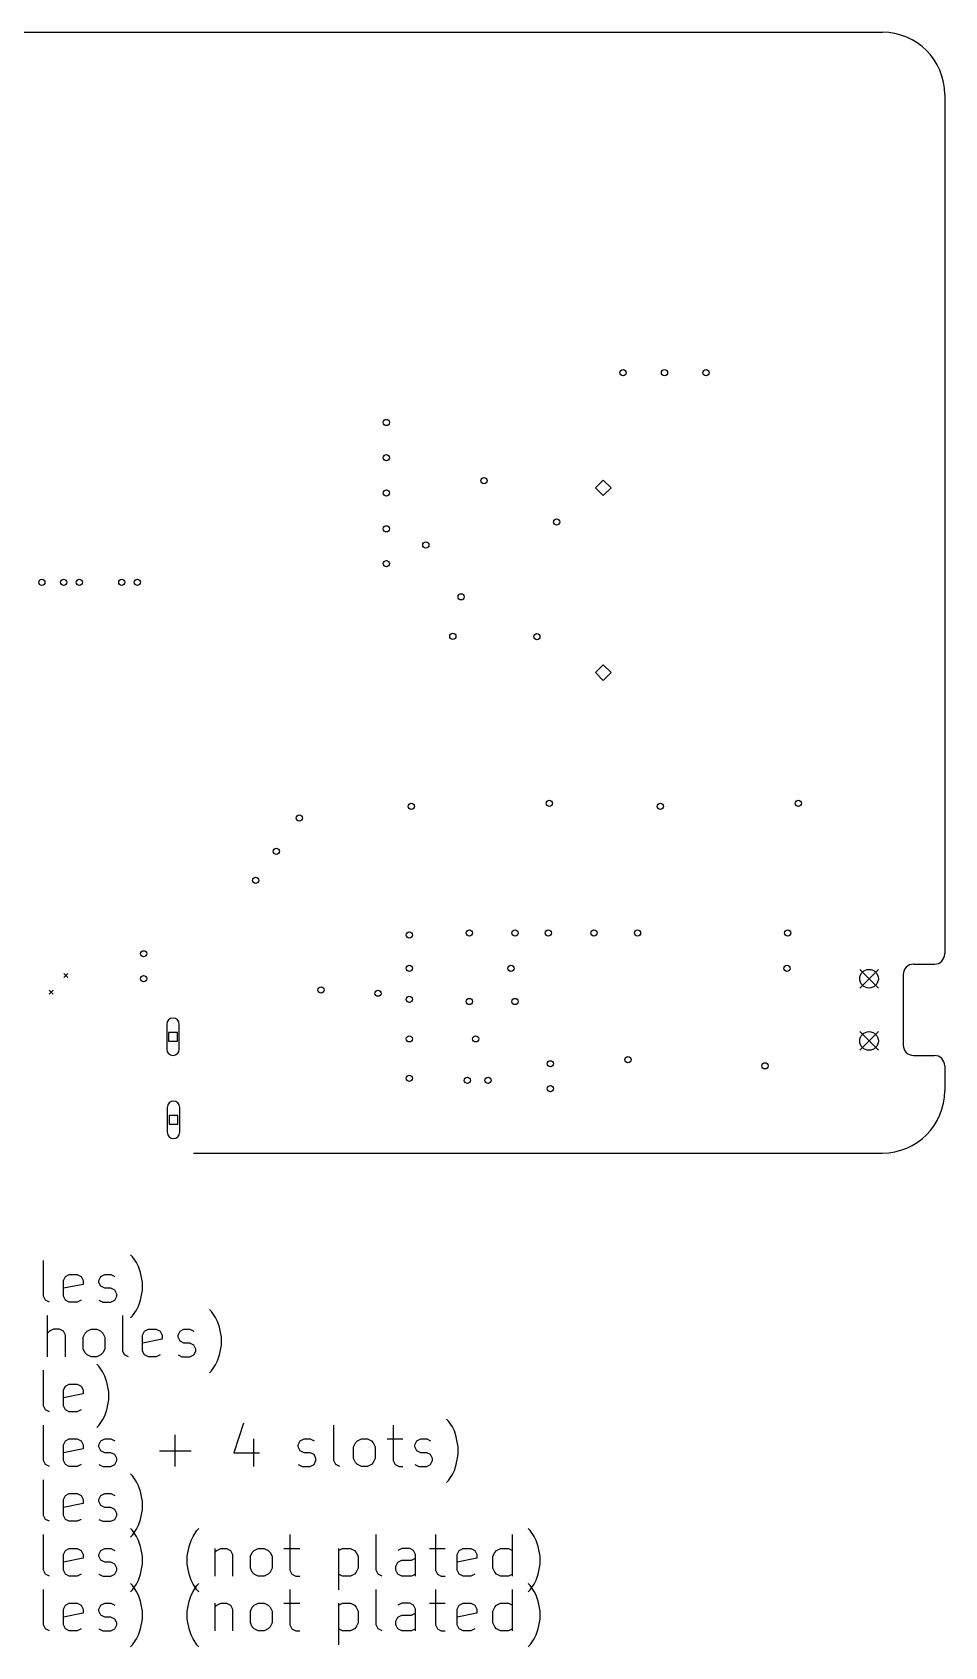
# Model space of a CAD drawing. Extents: x 105 to 191.5, y -143.8 to -66.
# Drawn here: x 147.5 to 191.5, y -143.8 to -66 of the extents above; entities that cross this region are included whole.
import ezdxf

# ---------------------------------------------------------------- set-up
doc = ezdxf.new("R2010")
doc.units = 0
doc.layers.add('BLACK', color=7, linetype='CONTINUOUS')

msp = doc.modelspace()

# ---------------------------------------------------------------- linework, layer by layer
at = {"layer": 'BLACK', "linetype": 'CONTINUOUS'}
for p, q in [((109, -66), (188.5, -66)), ((191.5, -69), (191.5, -110.4)), ((175.05, -87.575), (174.675, -87.95)), ((175.425, -87.95), (175.05, -87.575)), ((174.675, -87.95), (175.05, -88.325)), ((175.05, -88.325), (175.425, -87.95)), ((175.05, -96.475), (174.675, -96.85)), ((174.675, -96.85), (175.05, -97.225)), ((175.425, -96.85), (175.05, -96.475)), ((175.05, -97.225), (175.425, -96.85)), ((187.405, -111.15), (188.305, -112.05)), ((188.305, -111.15), (187.405, -112.05)), ((190, -110.9), (191, -110.9)), ((149.05, -111.35), (149.25, -111.55)), ((149.25, -111.35), (149.05, -111.55)), ((189.5, -111.4), (189.5, -114.8)), ((148.35, -112.15), (148.55, -112.35)), ((148.55, -112.15), (148.35, -112.35)), ((154.02, -113.8), (154.02, -115)), ((154.532, -114.188), (154.108, -114.188)), ((154.108, -114.188), (154.108, -114.612)), ((154.532, -114.612), (154.532, -114.188)), ((154.62, -115), (154.62, -113.8)), ((187.405, -114.15), (188.305, -115.05)), ((188.305, -114.15), (187.405, -115.05)), ((154.108, -114.612), (154.532, -114.612)), ((190, -115.3), (191, -115.3)), ((191.5, -115.8), (191.5, -117)), ((154.04, -117.8), (154.04, -119)), ((154.552, -118.188), (154.128, -118.188)), ((154.128, -118.188), (154.128, -118.612)), ((154.552, -118.612), (154.552, -118.188)), ((154.64, -119), (154.64, -117.8)), ((154.128, -118.612), (154.552, -118.612)), ((155.3, -120), (188.5, -120)), ((148.083, -126.899), (148.083, -125.185)), ((152.369, -124.994), (152.274, -124.899)), ((152.56, -125.28), (152.369, -124.994)), ((149.036, -126.137), (149.131, -125.947)), ((149.131, -125.947), (149.321, -125.851)), ((149.321, -125.851), (149.702, -125.851)), ((149.702, -125.851), (149.893, -125.947)), ((149.893, -125.947), (149.988, -126.137)), ((150.75, -126.137), (150.845, -125.947)), ((150.845, -125.947), (151.036, -125.851)), ((151.036, -125.851), (151.321, -125.851)), ((151.321, -125.851), (151.512, -125.947)), ((152.655, -125.47), (152.56, -125.28)), ((152.75, -125.756), (152.655, -125.47)), ((152.845, -126.232), (152.75, -125.756)), ((149.036, -126.899), (149.036, -126.137)), ((149.988, -126.328), (149.036, -126.518)), ((149.988, -126.137), (149.988, -126.328)), ((150.75, -126.232), (150.75, -126.137)), ((150.845, -126.423), (150.75, -126.232)), ((151.036, -126.518), (150.845, -126.423)), ((151.321, -126.518), (151.036, -126.518)), ((151.512, -126.613), (151.321, -126.518)), ((151.607, -126.804), (151.512, -126.613)), ((152.75, -127.09), (152.845, -126.613)), ((152.845, -126.613), (152.845, -126.232)), ((148.179, -127.09), (148.083, -126.899)), ((148.369, -127.185), (148.179, -127.09)), ((149.131, -127.09), (149.036, -126.899)), ((149.321, -127.185), (149.131, -127.09)), ((149.702, -127.185), (149.321, -127.185)), ((149.893, -127.09), (149.702, -127.185)), ((150.75, -127.09), (150.94, -127.185)), ((150.94, -127.185), (151.321, -127.185)), ((151.321, -127.185), (151.512, -127.09)), ((151.512, -127.09), (151.607, -126.899)), ((151.607, -126.899), (151.607, -126.804)), ((152.369, -127.851), (152.56, -127.566)), ((152.56, -127.566), (152.655, -127.375)), ((152.655, -127.375), (152.75, -127.09)), ((156.179, -127.634), (156.083, -127.539)), ((148.274, -129.825), (148.274, -127.825)), ((151.893, -129.539), (151.893, -127.825)), ((152.274, -127.947), (152.369, -127.851)), ((156.369, -127.92), (156.179, -127.634)), ((156.464, -128.11), (156.369, -127.92)), ((156.56, -128.396), (156.464, -128.11)), ((148.369, -128.587), (148.274, -128.682)), ((148.56, -128.491), (148.369, -128.587)), ((148.845, -128.491), (148.56, -128.491)), ((149.036, -128.587), (148.845, -128.491)), ((149.131, -128.777), (149.036, -128.587)), ((149.131, -129.825), (149.131, -128.777)), ((149.988, -128.872), (150.083, -128.682)), ((149.988, -129.444), (149.988, -128.872)), ((150.083, -128.682), (150.179, -128.587)), ((150.179, -128.587), (150.369, -128.491)), ((150.369, -128.491), (150.655, -128.491)), ((150.655, -128.491), (150.845, -128.587)), ((150.845, -128.587), (150.94, -128.682)), ((150.94, -128.682), (151.036, -128.872)), ((151.036, -128.872), (151.036, -129.444)), ((152.845, -128.777), (152.94, -128.587)), ((152.845, -129.539), (152.845, -128.777)), ((153.798, -128.968), (152.845, -129.158)), ((152.94, -128.587), (153.131, -128.491)), ((153.131, -128.491), (153.512, -128.491)), ((153.512, -128.491), (153.702, -128.587)), ((153.702, -128.587), (153.798, -128.777)), ((153.798, -128.777), (153.798, -128.968)), ((154.56, -128.777), (154.655, -128.587)), ((154.56, -128.872), (154.56, -128.777)), ((154.655, -129.063), (154.56, -128.872)), ((154.655, -128.587), (154.845, -128.491)), ((154.845, -129.158), (154.655, -129.063)), ((154.845, -128.491), (155.131, -128.491)), ((155.131, -128.491), (155.321, -128.587)), ((156.655, -128.872), (156.56, -128.396)), ((156.655, -129.253), (156.655, -128.872)), ((150.083, -129.634), (149.988, -129.444)), ((150.179, -129.73), (150.083, -129.634)), ((150.369, -129.825), (150.179, -129.73)), ((150.655, -129.825), (150.369, -129.825)), ((150.845, -129.73), (150.655, -129.825)), ((150.94, -129.634), (150.845, -129.73)), ((151.036, -129.444), (150.94, -129.634)), ((151.988, -129.73), (151.893, -129.539)), ((152.179, -129.825), (151.988, -129.73)), ((152.94, -129.73), (152.845, -129.539)), ((153.131, -129.825), (152.94, -129.73)), ((153.512, -129.825), (153.131, -129.825)), ((153.702, -129.73), (153.512, -129.825)), ((154.56, -129.73), (154.75, -129.825)), ((154.75, -129.825), (155.131, -129.825)), ((155.131, -129.158), (154.845, -129.158)), ((155.321, -129.253), (155.131, -129.158)), ((155.131, -129.825), (155.321, -129.73)), ((155.417, -129.444), (155.321, -129.253)), ((155.321, -129.73), (155.417, -129.539)), ((155.417, -129.539), (155.417, -129.444)), ((156.464, -130.015), (156.56, -129.73)), ((156.56, -129.73), (156.655, -129.253)), ((148.083, -132.179), (148.083, -130.465)), ((150.75, -130.274), (150.655, -130.179)), ((150.94, -130.56), (150.75, -130.274)), ((151.036, -130.75), (150.94, -130.56)), ((156.083, -130.587), (156.179, -130.491)), ((156.179, -130.491), (156.369, -130.206)), ((156.369, -130.206), (156.464, -130.015)), ((149.036, -131.417), (149.131, -131.227)), ((149.036, -132.179), (149.036, -131.417)), ((149.131, -131.227), (149.321, -131.131)), ((149.321, -131.131), (149.702, -131.131)), ((149.702, -131.131), (149.893, -131.227)), ((149.893, -131.227), (149.988, -131.417)), ((149.988, -131.417), (149.988, -131.608)), ((151.131, -131.036), (151.036, -130.75)), ((151.226, -131.512), (151.131, -131.036)), ((148.179, -132.37), (148.083, -132.179)), ((149.988, -131.608), (149.036, -131.798)), ((149.131, -132.37), (149.036, -132.179)), ((151.131, -132.37), (151.226, -131.893)), ((151.226, -131.893), (151.226, -131.512)), ((148.369, -132.465), (148.179, -132.37)), ((149.321, -132.465), (149.131, -132.37)), ((149.702, -132.465), (149.321, -132.465)), ((149.893, -132.37), (149.702, -132.465)), ((150.75, -133.131), (150.94, -132.846)), ((150.94, -132.846), (151.036, -132.655)), ((151.036, -132.655), (151.131, -132.37)), ((157.721, -133.01), (157.245, -134.438)), ((167.588, -132.914), (167.493, -132.819)), ((167.779, -133.2), (167.588, -132.914)), ((148.083, -134.819), (148.083, -133.105)), ((149.131, -133.867), (149.321, -133.771)), ((149.321, -133.771), (149.702, -133.771)), ((149.702, -133.771), (149.893, -133.867)), ((150.655, -133.227), (150.75, -133.131)), ((150.845, -133.867), (151.036, -133.771)), ((151.036, -133.771), (151.321, -133.771)), ((151.321, -133.771), (151.512, -133.867)), ((154.426, -135.105), (154.426, -133.581)), ((158.198, -133.771), (158.198, -135.105)), ((160.445, -133.867), (160.636, -133.771)), ((160.636, -133.771), (160.921, -133.771)), ((160.921, -133.771), (161.112, -133.867)), ((162.064, -134.819), (162.064, -133.105)), ((163.207, -133.867), (163.398, -133.771)), ((163.398, -133.771), (163.683, -133.771)), ((163.683, -133.771), (163.874, -133.867)), ((164.636, -133.771), (165.398, -133.771)), ((164.921, -133.105), (164.921, -134.819)), ((166.064, -133.867), (166.255, -133.771)), ((166.255, -133.771), (166.54, -133.771)), ((166.54, -133.771), (166.731, -133.867)), ((167.874, -133.39), (167.779, -133.2)), ((167.969, -133.676), (167.874, -133.39)), ((168.064, -134.152), (167.969, -133.676)), ((149.036, -134.057), (149.131, -133.867)), ((149.036, -134.819), (149.036, -134.057)), ((149.988, -134.248), (149.036, -134.438)), ((149.893, -133.867), (149.988, -134.057)), ((149.988, -134.057), (149.988, -134.248)), ((150.75, -134.057), (150.845, -133.867)), ((150.75, -134.152), (150.75, -134.057)), ((150.845, -134.343), (150.75, -134.152)), ((151.036, -134.438), (150.845, -134.343)), ((151.321, -134.438), (151.036, -134.438)), ((151.512, -134.533), (151.321, -134.438)), ((151.607, -134.724), (151.512, -134.533)), ((153.664, -134.343), (155.188, -134.343)), ((157.245, -134.438), (158.483, -134.438)), ((160.35, -134.057), (160.445, -133.867)), ((160.35, -134.152), (160.35, -134.057)), ((160.445, -134.343), (160.35, -134.152)), ((160.636, -134.438), (160.445, -134.343)), ((160.921, -134.438), (160.636, -134.438)), ((161.112, -134.533), (160.921, -134.438)), ((161.207, -134.724), (161.112, -134.533)), ((163.017, -134.152), (163.112, -133.962)), ((163.017, -134.724), (163.017, -134.152)), ((163.112, -133.962), (163.207, -133.867)), ((163.874, -133.867), (163.969, -133.962)), ((163.969, -133.962), (164.064, -134.152)), ((164.064, -134.152), (164.064, -134.724)), ((165.969, -134.057), (166.064, -133.867)), ((165.969, -134.152), (165.969, -134.057)), ((166.064, -134.343), (165.969, -134.152)), ((166.255, -134.438), (166.064, -134.343)), ((166.54, -134.438), (166.255, -134.438)), ((166.731, -134.533), (166.54, -134.438)), ((166.826, -134.724), (166.731, -134.533)), ((167.969, -135.01), (168.064, -134.533)), ((168.064, -134.533), (168.064, -134.152)), ((148.179, -135.01), (148.083, -134.819)), ((148.369, -135.105), (148.179, -135.01)), ((149.131, -135.01), (149.036, -134.819)), ((149.321, -135.105), (149.131, -135.01)), ((149.702, -135.105), (149.321, -135.105)), ((149.893, -135.01), (149.702, -135.105)), ((150.75, -135.01), (150.94, -135.105)), ((150.94, -135.105), (151.321, -135.105)), ((151.321, -135.105), (151.512, -135.01)), ((151.512, -135.01), (151.607, -134.819)), ((151.607, -134.819), (151.607, -134.724)), ((160.35, -135.01), (160.54, -135.105)), ((160.54, -135.105), (160.921, -135.105)), ((160.921, -135.105), (161.112, -135.01)), ((161.112, -135.01), (161.207, -134.819)), ((161.207, -134.819), (161.207, -134.724)), ((162.16, -135.01), (162.064, -134.819)), ((162.35, -135.105), (162.16, -135.01)), ((163.112, -134.914), (163.017, -134.724)), ((163.207, -135.01), (163.112, -134.914)), ((163.398, -135.105), (163.207, -135.01)), ((163.683, -135.105), (163.398, -135.105)), ((163.874, -135.01), (163.683, -135.105)), ((163.969, -134.914), (163.874, -135.01)), ((164.064, -134.724), (163.969, -134.914)), ((164.921, -134.819), (165.017, -135.01)), ((165.017, -135.01), (165.207, -135.105)), ((165.207, -135.105), (165.398, -135.105)), ((165.969, -135.01), (166.16, -135.105)), ((166.16, -135.105), (166.54, -135.105)), ((166.54, -135.105), (166.731, -135.01)), ((166.731, -135.01), (166.826, -134.819)), ((166.826, -134.819), (166.826, -134.724)), ((167.779, -135.486), (167.874, -135.295)), ((167.874, -135.295), (167.969, -135.01)), ((148.083, -137.459), (148.083, -135.745)), ((152.369, -135.554), (152.274, -135.459)), ((152.56, -135.84), (152.369, -135.554)), ((152.655, -136.03), (152.56, -135.84)), ((152.75, -136.316), (152.655, -136.03)), ((167.493, -135.867), (167.588, -135.771)), ((167.588, -135.771), (167.779, -135.486)), ((149.036, -136.697), (149.131, -136.507)), ((149.036, -137.459), (149.036, -136.697)), ((149.988, -136.888), (149.036, -137.078)), ((149.131, -136.507), (149.321, -136.411)), ((149.321, -136.411), (149.702, -136.411)), ((149.702, -136.411), (149.893, -136.507)), ((149.893, -136.507), (149.988, -136.697)), ((149.988, -136.697), (149.988, -136.888)), ((150.75, -136.697), (150.845, -136.507)), ((150.75, -136.792), (150.75, -136.697)), ((150.845, -136.983), (150.75, -136.792)), ((150.845, -136.507), (151.036, -136.411)), ((151.036, -136.411), (151.321, -136.411)), ((151.321, -136.411), (151.512, -136.507)), ((152.845, -136.792), (152.75, -136.316)), ((152.845, -137.173), (152.845, -136.792)), ((148.179, -137.65), (148.083, -137.459)), ((148.369, -137.745), (148.179, -137.65)), ((149.131, -137.65), (149.036, -137.459)), ((149.321, -137.745), (149.131, -137.65)), ((149.893, -137.65), (149.702, -137.745)), ((150.75, -137.65), (150.94, -137.745)), ((151.036, -137.078), (150.845, -136.983)), ((151.321, -137.078), (151.036, -137.078)), ((151.512, -137.173), (151.321, -137.078)), ((151.321, -137.745), (151.512, -137.65)), ((151.607, -137.364), (151.512, -137.173)), ((151.512, -137.65), (151.607, -137.459)), ((151.607, -137.459), (151.607, -137.364)), ((152.655, -137.935), (152.75, -137.65)), ((152.75, -137.65), (152.845, -137.173)), ((148.083, -140.099), (148.083, -138.385)), ((149.702, -137.745), (149.321, -137.745)), ((150.94, -137.745), (151.321, -137.745)), ((152.369, -138.194), (152.274, -138.099)), ((152.274, -138.507), (152.369, -138.411)), ((152.369, -138.411), (152.56, -138.126)), ((152.56, -138.48), (152.369, -138.194)), ((152.56, -138.126), (152.655, -137.935)), ((155.283, -138.48), (155.474, -138.194)), ((155.474, -138.194), (155.569, -138.099)), ((159.95, -138.385), (159.95, -140.099)), ((164.102, -140.099), (164.102, -138.385)), ((166.96, -138.385), (166.96, -140.099)), ((170.674, -140.385), (170.674, -138.385)), ((171.531, -138.194), (171.436, -138.099)), ((171.721, -138.48), (171.531, -138.194)), ((149.036, -139.337), (149.131, -139.147)), ((149.131, -139.147), (149.321, -139.051)), ((149.321, -139.051), (149.702, -139.051)), ((149.702, -139.051), (149.893, -139.147)), ((149.893, -139.147), (149.988, -139.337)), ((150.75, -139.337), (150.845, -139.147)), ((150.845, -139.147), (151.036, -139.051)), ((151.036, -139.051), (151.321, -139.051)), ((151.321, -139.051), (151.512, -139.147)), ((152.655, -138.67), (152.56, -138.48)), ((152.75, -138.956), (152.655, -138.67)), ((152.845, -139.432), (152.75, -138.956)), ((154.998, -139.432), (155.093, -138.956)), ((155.093, -138.956), (155.188, -138.67)), ((155.188, -138.67), (155.283, -138.48)), ((156.331, -139.051), (156.331, -140.385)), ((156.331, -139.242), (156.426, -139.147)), ((156.426, -139.147), (156.617, -139.051)), ((156.617, -139.051), (156.902, -139.051)), ((156.902, -139.051), (157.093, -139.147)), ((157.093, -139.147), (157.188, -139.337)), ((158.14, -139.242), (158.236, -139.147)), ((158.236, -139.147), (158.426, -139.051)), ((158.426, -139.051), (158.712, -139.051)), ((158.712, -139.051), (158.902, -139.147)), ((158.902, -139.147), (158.998, -139.242)), ((159.664, -139.051), (160.426, -139.051)), ((162.293, -139.051), (162.293, -141.051)), ((162.293, -139.147), (162.483, -139.051)), ((162.483, -139.051), (162.864, -139.051)), ((162.864, -139.051), (163.055, -139.147)), ((163.055, -139.147), (163.15, -139.242)), ((165.34, -139.051), (165.15, -139.147)), ((165.721, -139.051), (165.34, -139.051)), ((165.912, -139.147), (165.721, -139.051)), ((166.007, -139.337), (165.912, -139.147)), ((166.674, -139.051), (167.436, -139.051)), ((168.007, -139.337), (168.102, -139.147)), ((168.102, -139.147), (168.293, -139.051)), ((168.293, -139.051), (168.674, -139.051)), ((168.674, -139.051), (168.864, -139.147)), ((168.864, -139.147), (168.96, -139.337)), ((169.817, -139.242), (169.912, -139.147)), ((169.912, -139.147), (170.102, -139.051)), ((170.102, -139.051), (170.483, -139.051)), ((170.483, -139.051), (170.674, -139.147)), ((171.817, -138.67), (171.721, -138.48)), ((171.912, -138.956), (171.817, -138.67)), ((172.007, -139.432), (171.912, -138.956)), ((149.036, -140.099), (149.036, -139.337)), ((149.988, -139.528), (149.036, -139.718)), ((149.988, -139.337), (149.988, -139.528)), ((150.75, -139.432), (150.75, -139.337)), ((150.845, -139.623), (150.75, -139.432)), ((151.036, -139.718), (150.845, -139.623)), ((151.321, -139.718), (151.036, -139.718)), ((151.512, -139.813), (151.321, -139.718)), ((151.607, -140.004), (151.512, -139.813)), ((151.607, -140.099), (151.607, -140.004)), ((152.75, -140.29), (152.845, -139.813)), ((152.845, -139.813), (152.845, -139.432)), ((154.998, -139.813), (154.998, -139.432)), ((155.093, -140.29), (154.998, -139.813)), ((157.188, -139.337), (157.188, -140.385)), ((158.045, -139.432), (158.14, -139.242)), ((158.045, -140.004), (158.045, -139.432)), ((158.14, -140.194), (158.045, -140.004)), ((158.998, -139.242), (159.093, -139.432)), ((159.093, -140.004), (158.998, -140.194)), ((159.093, -139.432), (159.093, -140.004)), ((163.15, -139.242), (163.245, -139.432)), ((163.245, -140.004), (163.15, -140.194)), ((163.245, -139.432), (163.245, -140.004)), ((165.055, -139.909), (165.15, -139.718)), ((165.055, -140.099), (165.055, -139.909)), ((165.15, -139.718), (165.34, -139.623)), ((165.34, -139.623), (165.817, -139.623)), ((165.817, -139.623), (166.007, -139.528)), ((166.007, -140.385), (166.007, -139.337)), ((168.007, -140.099), (168.007, -139.337)), ((168.96, -139.528), (168.007, -139.718)), ((168.96, -139.337), (168.96, -139.528)), ((169.721, -139.432), (169.817, -139.242)), ((169.721, -140.004), (169.721, -139.432)), ((169.817, -140.194), (169.721, -140.004)), ((171.912, -140.29), (172.007, -139.813)), ((172.007, -139.813), (172.007, -139.432)), ((148.179, -140.29), (148.083, -140.099)), ((148.369, -140.385), (148.179, -140.29)), ((149.131, -140.29), (149.036, -140.099)), ((149.321, -140.385), (149.131, -140.29)), ((149.702, -140.385), (149.321, -140.385)), ((149.893, -140.29), (149.702, -140.385)), ((150.75, -140.29), (150.94, -140.385)), ((150.94, -140.385), (151.321, -140.385)), ((151.321, -140.385), (151.512, -140.29)), ((151.512, -140.29), (151.607, -140.099)), ((152.369, -140.834), (152.274, -140.739)), ((152.369, -141.051), (152.56, -140.766)), ((152.56, -140.766), (152.655, -140.575)), ((152.655, -140.575), (152.75, -140.29)), ((155.188, -140.575), (155.093, -140.29)), ((155.283, -140.766), (155.188, -140.575)), ((155.474, -141.051), (155.283, -140.766)), ((155.474, -140.834), (155.569, -140.739)), ((158.236, -140.29), (158.14, -140.194)), ((158.426, -140.385), (158.236, -140.29)), ((158.712, -140.385), (158.426, -140.385)), ((158.902, -140.29), (158.712, -140.385)), ((158.998, -140.194), (158.902, -140.29)), ((159.95, -140.099), (160.045, -140.29)), ((160.045, -140.29), (160.236, -140.385)), ((160.236, -140.385), (160.426, -140.385)), ((162.483, -140.385), (162.293, -140.29)), ((162.864, -140.385), (162.483, -140.385)), ((163.055, -140.29), (162.864, -140.385)), ((163.15, -140.194), (163.055, -140.29)), ((164.198, -140.29), (164.102, -140.099)), ((164.388, -140.385), (164.198, -140.29)), ((165.15, -140.29), (165.055, -140.099)), ((165.34, -140.385), (165.15, -140.29)), ((165.817, -140.385), (165.34, -140.385)), ((166.007, -140.29), (165.817, -140.385)), ((166.96, -140.099), (167.055, -140.29)), ((167.055, -140.29), (167.245, -140.385)), ((167.245, -140.385), (167.436, -140.385)), ((168.102, -140.29), (168.007, -140.099)), ((168.293, -140.385), (168.102, -140.29)), ((168.674, -140.385), (168.293, -140.385)), ((168.864, -140.29), (168.674, -140.385)), ((169.912, -140.29), (169.817, -140.194)), ((170.102, -140.385), (169.912, -140.29)), ((170.483, -140.385), (170.102, -140.385)), ((170.674, -140.29), (170.483, -140.385)), ((171.531, -140.834), (171.436, -140.739)), ((171.531, -141.051), (171.721, -140.766)), ((171.721, -140.766), (171.817, -140.575)), ((171.817, -140.575), (171.912, -140.29)), ((148.083, -142.739), (148.083, -141.025)), ((152.274, -141.147), (152.369, -141.051)), ((152.56, -141.12), (152.369, -140.834)), ((152.655, -141.31), (152.56, -141.12)), ((152.75, -141.596), (152.655, -141.31)), ((155.093, -141.596), (155.188, -141.31)), ((155.188, -141.31), (155.283, -141.12)), ((155.283, -141.12), (155.474, -140.834)), ((155.569, -141.147), (155.474, -141.051)), ((159.95, -141.025), (159.95, -142.739)), ((164.102, -142.739), (164.102, -141.025)), ((166.96, -141.025), (166.96, -142.739)), ((170.674, -143.025), (170.674, -141.025)), ((171.436, -141.147), (171.531, -141.051)), ((171.721, -141.12), (171.531, -140.834)), ((171.817, -141.31), (171.721, -141.12)), ((171.912, -141.596), (171.817, -141.31)), ((149.036, -141.977), (149.131, -141.787)), ((149.036, -142.739), (149.036, -141.977)), ((149.988, -142.168), (149.036, -142.358)), ((149.131, -141.787), (149.321, -141.691)), ((149.321, -141.691), (149.702, -141.691)), ((149.702, -141.691), (149.893, -141.787)), ((149.893, -141.787), (149.988, -141.977)), ((149.988, -141.977), (149.988, -142.168)), ((150.75, -141.977), (150.845, -141.787)), ((150.75, -142.072), (150.75, -141.977)), ((150.845, -142.263), (150.75, -142.072)), ((150.845, -141.787), (151.036, -141.691)), ((151.036, -142.358), (150.845, -142.263)), ((151.036, -141.691), (151.321, -141.691)), ((151.321, -141.691), (151.512, -141.787)), ((152.845, -142.072), (152.75, -141.596)), ((152.845, -142.453), (152.845, -142.072)), ((154.998, -142.072), (155.093, -141.596)), ((154.998, -142.453), (154.998, -142.072)), ((156.331, -141.691), (156.331, -143.025)), ((156.331, -141.882), (156.426, -141.787)), ((156.426, -141.787), (156.617, -141.691)), ((156.617, -141.691), (156.902, -141.691)), ((156.902, -141.691), (157.093, -141.787)), ((157.093, -141.787), (157.188, -141.977)), ((157.188, -141.977), (157.188, -143.025)), ((158.045, -142.072), (158.14, -141.882)), ((158.045, -142.644), (158.045, -142.072)), ((158.14, -141.882), (158.236, -141.787)), ((158.236, -141.787), (158.426, -141.691)), ((158.426, -141.691), (158.712, -141.691)), ((158.712, -141.691), (158.902, -141.787)), ((158.902, -141.787), (158.998, -141.882)), ((158.998, -141.882), (159.093, -142.072)), ((159.093, -142.072), (159.093, -142.644)), ((159.664, -141.691), (160.426, -141.691)), ((162.293, -141.691), (162.293, -143.691)), ((162.293, -141.787), (162.483, -141.691)), ((162.483, -141.691), (162.864, -141.691)), ((162.864, -141.691), (163.055, -141.787)), ((163.055, -141.787), (163.15, -141.882)), ((163.15, -141.882), (163.245, -142.072)), ((163.245, -142.072), (163.245, -142.644)), ((165.34, -141.691), (165.15, -141.787)), ((165.15, -142.358), (165.34, -142.263)), ((165.721, -141.691), (165.34, -141.691)), ((165.34, -142.263), (165.817, -142.263)), ((165.912, -141.787), (165.721, -141.691)), ((165.817, -142.263), (166.007, -142.168)), ((166.007, -141.977), (165.912, -141.787)), ((166.007, -143.025), (166.007, -141.977)), ((166.674, -141.691), (167.436, -141.691)), ((168.007, -141.977), (168.102, -141.787)), ((168.007, -142.739), (168.007, -141.977)), ((168.96, -142.168), (168.007, -142.358)), ((168.102, -141.787), (168.293, -141.691)), ((168.293, -141.691), (168.674, -141.691)), ((168.674, -141.691), (168.864, -141.787)), ((168.864, -141.787), (168.96, -141.977)), ((168.96, -141.977), (168.96, -142.168)), ((169.721, -142.072), (169.817, -141.882)), ((169.721, -142.644), (169.721, -142.072)), ((169.817, -141.882), (169.912, -141.787)), ((169.912, -141.787), (170.102, -141.691)), ((170.102, -141.691), (170.483, -141.691)), ((170.483, -141.691), (170.674, -141.787)), ((172.007, -142.072), (171.912, -141.596)), ((172.007, -142.453), (172.007, -142.072)), ((148.179, -142.93), (148.083, -142.739)), ((148.369, -143.025), (148.179, -142.93)), ((149.131, -142.93), (149.036, -142.739)), ((149.321, -143.025), (149.131, -142.93)), ((149.702, -143.025), (149.321, -143.025)), ((149.893, -142.93), (149.702, -143.025)), ((150.75, -142.93), (150.94, -143.025)), ((150.94, -143.025), (151.321, -143.025)), ((151.321, -142.358), (151.036, -142.358)), ((151.512, -142.453), (151.321, -142.358)), ((151.321, -143.025), (151.512, -142.93)), ((151.607, -142.644), (151.512, -142.453)), ((151.512, -142.93), (151.607, -142.739)), ((151.607, -142.739), (151.607, -142.644)), ((152.655, -143.215), (152.75, -142.93)), ((152.75, -142.93), (152.845, -142.453)), ((155.093, -142.93), (154.998, -142.453)), ((155.188, -143.215), (155.093, -142.93)), ((158.14, -142.834), (158.045, -142.644)), ((158.236, -142.93), (158.14, -142.834)), ((158.426, -143.025), (158.236, -142.93)), ((158.712, -143.025), (158.426, -143.025)), ((158.902, -142.93), (158.712, -143.025)), ((158.998, -142.834), (158.902, -142.93)), ((159.093, -142.644), (158.998, -142.834)), ((159.95, -142.739), (160.045, -142.93)), ((160.045, -142.93), (160.236, -143.025)), ((160.236, -143.025), (160.426, -143.025)), ((162.483, -143.025), (162.293, -142.93)), ((162.864, -143.025), (162.483, -143.025)), ((163.055, -142.93), (162.864, -143.025)), ((163.15, -142.834), (163.055, -142.93)), ((163.245, -142.644), (163.15, -142.834)), ((164.198, -142.93), (164.102, -142.739)), ((164.388, -143.025), (164.198, -142.93)), ((165.055, -142.549), (165.15, -142.358)), ((165.055, -142.739), (165.055, -142.549)), ((165.15, -142.93), (165.055, -142.739)), ((165.34, -143.025), (165.15, -142.93)), ((165.817, -143.025), (165.34, -143.025)), ((166.007, -142.93), (165.817, -143.025)), ((166.96, -142.739), (167.055, -142.93)), ((167.055, -142.93), (167.245, -143.025)), ((167.245, -143.025), (167.436, -143.025)), ((168.102, -142.93), (168.007, -142.739)), ((168.293, -143.025), (168.102, -142.93)), ((168.674, -143.025), (168.293, -143.025)), ((168.864, -142.93), (168.674, -143.025)), ((169.817, -142.834), (169.721, -142.644)), ((169.912, -142.93), (169.817, -142.834)), ((170.102, -143.025), (169.912, -142.93)), ((170.483, -143.025), (170.102, -143.025)), ((170.674, -142.93), (170.483, -143.025)), ((171.817, -143.215), (171.912, -142.93)), ((171.912, -142.93), (172.007, -142.453)), ((152.274, -143.787), (152.369, -143.691)), ((152.369, -143.691), (152.56, -143.406)), ((152.56, -143.406), (152.655, -143.215)), ((155.283, -143.406), (155.188, -143.215)), ((155.474, -143.691), (155.283, -143.406)), ((155.569, -143.787), (155.474, -143.691)), ((171.436, -143.787), (171.531, -143.691)), ((171.531, -143.691), (171.721, -143.406)), ((171.721, -143.406), (171.817, -143.215))]:
    msp.add_line(p, q, dxfattribs=at)
at = {"layer": 'BLACK'}
for centre, radius in [((176, -82.4), 0.15), ((178, -82.4), 0.15), ((180, -82.4), 0.15), ((164.6, -84.8), 0.15), ((164.6, -86.5), 0.15), ((169.3, -87.6), 0.15), ((164.6, -88.2), 0.15), ((172.8, -89.6), 0.15), ((164.6, -89.925), 0.15), ((166.5, -90.7), 0.15), ((164.6, -91.6), 0.15), ((148, -92.5), 0.15), ((149.05, -92.5), 0.15), ((149.8, -92.5), 0.15), ((151.85, -92.5), 0.15), ((152.6, -92.5), 0.15), ((168.2, -93.2), 0.15), ((167.8, -95.1), 0.15), ((171.85, -95.125), 0.15), ((165.8, -103.3), 0.15), ((172.45, -103.15), 0.15), ((177.8, -103.3), 0.15), ((184.45, -103.15), 0.15), ((160.4, -103.862), 0.15), ((159.3, -105.462), 0.15), ((158.3, -106.862), 0.15), ((165.7, -109.5), 0.15), ((168.6, -109.4), 0.15), ((170.8, -109.4), 0.15), ((172.4, -109.4), 0.15), ((174.6, -109.4), 0.15), ((176.7, -109.4), 0.15), ((183.938, -109.4), 0.15), ((152.9, -110.4), 0.15), ((165.7, -111.1), 0.15), ((170.6, -111.1), 0.15), ((183.9, -111.1), 0.15), ((187.855, -111.6), 0.45), ((152.9, -111.6), 0.15), ((161.45, -112.15), 0.15), ((164.2, -112.3), 0.15), ((165.7, -112.6), 0.15), ((168.6, -112.7), 0.15), ((170.8, -112.7), 0.15), ((187.855, -114.6), 0.45), ((165.7, -114.5), 0.15), ((168.9, -114.5), 0.15), ((172.5, -115.7), 0.15), ((176.237, -115.5), 0.15), ((182.838, -115.8), 0.15), ((165.7, -116.4), 0.15), ((168.5, -116.5), 0.15), ((169.5, -116.5), 0.15), ((172.5, -116.9), 0.15)]:
    msp.add_circle(centre, radius, dxfattribs=at)
for centre, radius, start, end in [((188.5, -69), 3, 0, 90), ((191, -110.4), 0.5, -90, 0), ((190, -111.4), 0.5, 90, 180), ((154.32, -113.8), 0.3, 0, 180), ((154.32, -115), 0.3, 180, 360), ((190, -114.8), 0.5, -180, -90), ((191, -115.8), 0.5, 0, 90), ((188.5, -117), 3, -90, 0), ((154.34, -117.8), 0.3, 0, 180), ((154.34, -119), 0.3, 180, 360)]:
    msp.add_arc(centre, radius, start, end, dxfattribs=at)

doc.saveas('drawing.dxf')
